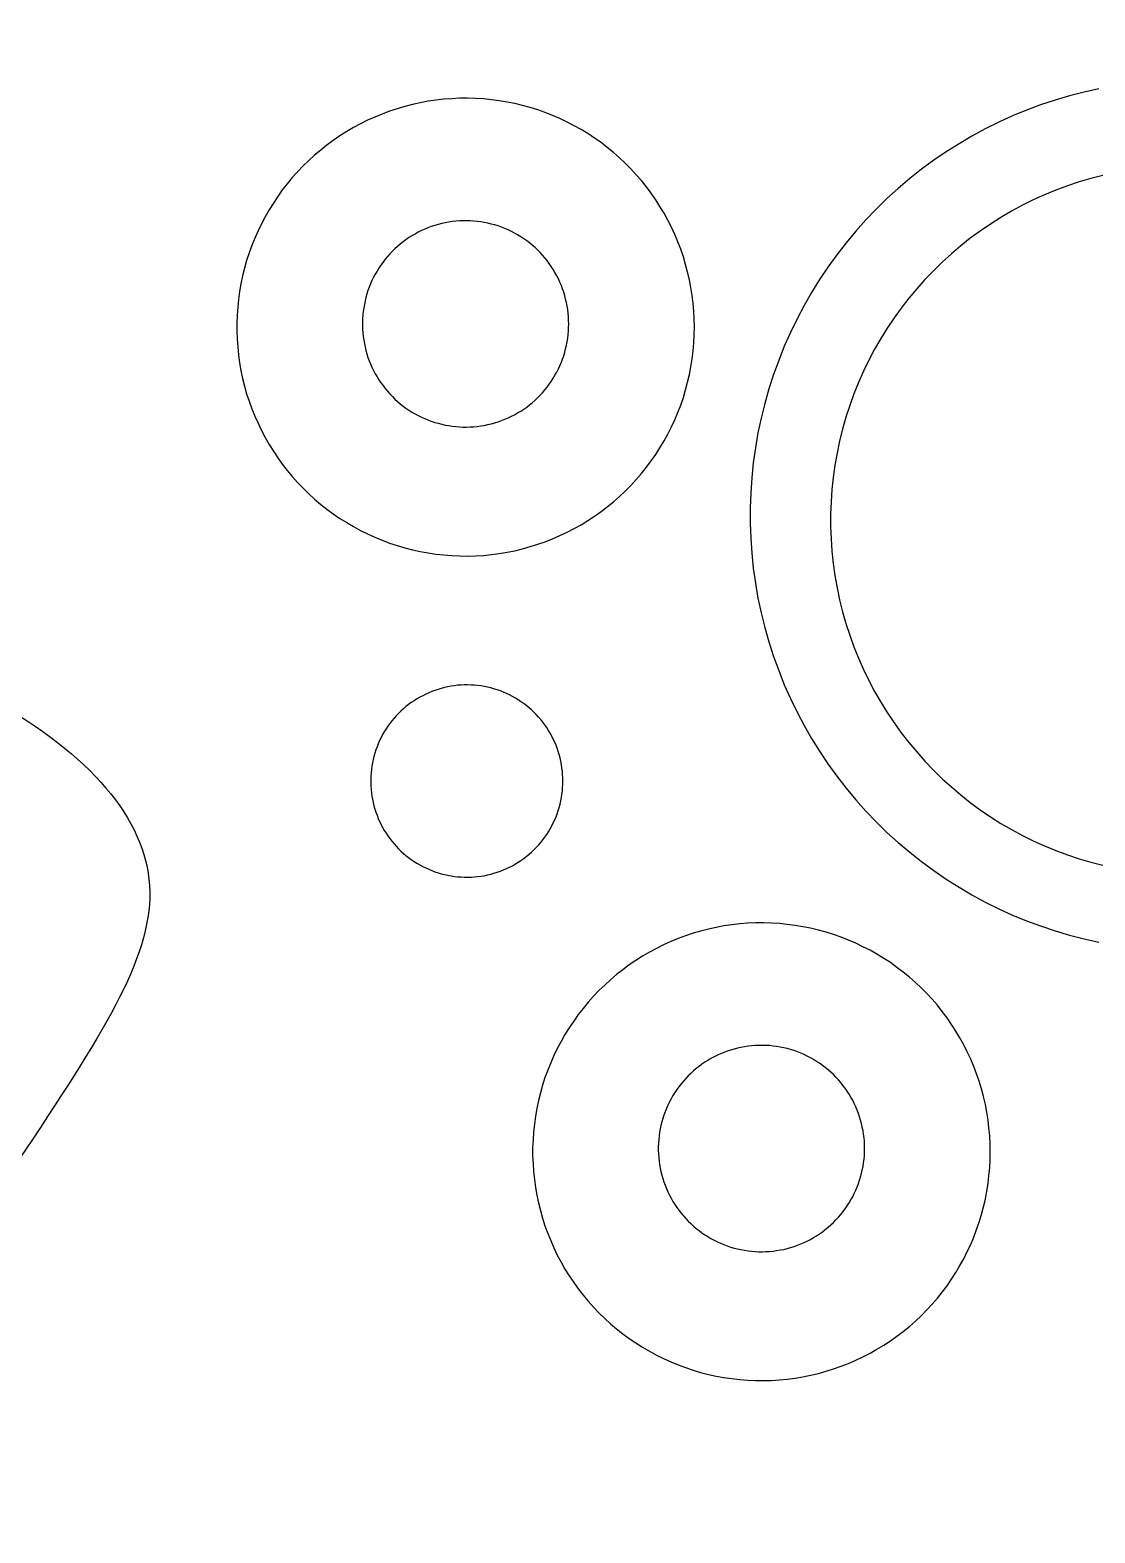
# Model space of a CAD drawing. Header units: millimetres. Extents: x -13123 to 16075, y -1 to 10560.
# Drawn here: x 1274.4 to 1356.4, y 294.7 to 410.4 of the extents above; entities that cross this region are included whole.
import ezdxf

# ---------------------------------------------------------------- set-up
doc = ezdxf.new("R2010")
doc.units = ezdxf.units.MM
doc.header["$MEASUREMENT"] = 0
doc.layers.add('inner', color=180, linetype='Continuous')
doc.layers.add('outer', color=200, linetype='Continuous')

msp = doc.modelspace()

# ---------------------------------------------------------------- linework, layer by layer
at = {"layer": 'inner'}
for points in [[(1325.58, 387.55), (1325.57, 388.16), (1325.54, 388.77), (1325.48, 389.38), (1325.41, 389.99), (1325.31, 390.59), (1325.2, 391.19), (1325.06, 391.79), (1324.9, 392.38), (1324.73, 392.97), (1324.53, 393.55), (1324.31, 394.12), (1324.07, 394.68), (1323.81, 395.24), (1323.54, 395.78), (1323.24, 396.32), (1322.93, 396.84), (1322.6, 397.36), (1322.25, 397.86), (1321.88, 398.35), (1321.5, 398.83), (1321.1, 399.29), (1320.68, 399.74), (1320.25, 400.17), (1319.81, 400.59), (1319.35, 401), (1318.87, 401.38), (1318.39, 401.76), (1317.89, 402.11), (1317.38, 402.45), (1316.85, 402.76), (1316.32, 403.06), (1315.78, 403.34), (1315.22, 403.61), (1314.66, 403.85), (1314.09, 404.07), (1313.51, 404.28), (1312.93, 404.46), (1312.34, 404.62), (1311.75, 404.76), (1311.15, 404.88), (1310.54, 404.98), (1309.94, 405.06), (1309.33, 405.12), (1308.72, 405.16), (1308.1, 405.18), (1307.49, 405.17), (1306.88, 405.14), (1306.27, 405.1), (1305.66, 405.03), (1305.06, 404.94), (1304.46, 404.83), (1303.86, 404.69), (1303.27, 404.54), (1302.68, 404.37), (1302.1, 404.18), (1301.52, 403.96), (1300.96, 403.73), (1300.4, 403.48), (1299.85, 403.21), (1299.31, 402.92), (1298.79, 402.61), (1298.27, 402.28), (1297.76, 401.93), (1297.27, 401.57), (1296.79, 401.19), (1296.32, 400.8), (1295.87, 400.39), (1295.43, 399.96), (1295.01, 399.52), (1294.6, 399.06), (1294.21, 398.59), (1293.83, 398.11), (1293.48, 397.61), (1293.14, 397.1), (1292.81, 396.58), (1292.51, 396.05), (1292.22, 395.51), (1291.96, 394.96), (1291.71, 394.4), (1291.48, 393.83), (1291.27, 393.26), (1291.08, 392.67), (1290.92, 392.09), (1290.77, 391.49), (1290.64, 390.89), (1290.54, 390.29), (1290.45, 389.68), (1290.39, 389.08), (1290.35, 388.47), (1290.33, 387.85), (1290.33, 387.24), (1290.35, 386.63), (1290.39, 386.02), (1290.45, 385.41), (1290.54, 384.81), (1290.64, 384.2), (1290.77, 383.6), (1290.92, 383.01), (1291.08, 382.42), (1291.27, 381.84), (1291.48, 381.26), (1291.71, 380.7), (1291.96, 380.14), (1292.22, 379.59), (1292.51, 379.05), (1292.81, 378.51), (1293.14, 377.99), (1293.48, 377.49), (1293.83, 376.99), (1294.21, 376.51), (1294.6, 376.04), (1295.01, 375.58), (1295.43, 375.14), (1295.87, 374.71), (1296.32, 374.3), (1296.79, 373.9), (1297.27, 373.52), (1297.76, 373.16), (1298.27, 372.82), (1298.79, 372.49), (1299.31, 372.18), (1299.85, 371.89), (1300.4, 371.62), (1300.96, 371.37), (1301.52, 371.13), (1302.1, 370.92), (1302.68, 370.73), (1303.27, 370.55), (1303.86, 370.4), (1304.46, 370.27), (1305.06, 370.16), (1305.66, 370.07), (1306.27, 370), (1306.88, 369.95), (1307.49, 369.93), (1308.1, 369.92), (1308.72, 369.94), (1309.33, 369.97), (1309.94, 370.03), (1310.54, 370.11), (1311.15, 370.21), (1311.75, 370.33), (1312.34, 370.48), (1312.93, 370.64), (1313.51, 370.82), (1314.09, 371.02), (1314.66, 371.25), (1315.22, 371.49), (1315.78, 371.75), (1316.32, 372.03), (1316.85, 372.33), (1317.38, 372.65), (1317.89, 372.99), (1318.39, 373.34), (1318.87, 373.71), (1319.35, 374.1), (1319.81, 374.5), (1320.25, 374.92), (1320.68, 375.36), (1321.1, 375.81), (1321.5, 376.27), (1321.88, 376.75), (1322.25, 377.24), (1322.6, 377.74), (1322.93, 378.25), (1323.24, 378.78), (1323.54, 379.31), (1323.81, 379.86), (1324.07, 380.42), (1324.31, 380.98), (1324.53, 381.55), (1324.73, 382.13), (1324.9, 382.72), (1325.06, 383.31), (1325.2, 383.9), (1325.31, 384.5), (1325.41, 385.11), (1325.48, 385.72), (1325.54, 386.33), (1325.57, 386.94)], [(1315.9, 387.8), (1315.89, 388.07), (1315.88, 388.35), (1315.85, 388.62), (1315.82, 388.9), (1315.78, 389.17), (1315.73, 389.44), (1315.66, 389.71), (1315.59, 389.97), (1315.51, 390.24), (1315.42, 390.5), (1315.33, 390.76), (1315.22, 391.01), (1315.1, 391.26), (1314.98, 391.51), (1314.84, 391.75), (1314.7, 391.99), (1314.55, 392.22), (1314.4, 392.44), (1314.23, 392.67), (1314.06, 392.88), (1313.88, 393.09), (1313.69, 393.29), (1313.5, 393.49), (1313.3, 393.68), (1313.09, 393.86), (1312.87, 394.03), (1312.66, 394.2), (1312.43, 394.36), (1312.2, 394.51), (1311.96, 394.66), (1311.72, 394.79), (1311.48, 394.92), (1311.23, 395.04), (1310.98, 395.14), (1310.72, 395.25), (1310.46, 395.34), (1310.2, 395.42), (1309.93, 395.49), (1309.66, 395.56), (1309.39, 395.61), (1309.12, 395.66), (1308.85, 395.69), (1308.57, 395.72), (1308.3, 395.74), (1308.02, 395.74), (1307.74, 395.74), (1307.47, 395.73), (1307.19, 395.71), (1306.92, 395.68), (1306.65, 395.64), (1306.38, 395.59), (1306.11, 395.53), (1305.84, 395.46), (1305.57, 395.38), (1305.31, 395.29), (1305.05, 395.2), (1304.8, 395.09), (1304.55, 394.98), (1304.3, 394.85), (1304.06, 394.72), (1303.82, 394.58), (1303.59, 394.44), (1303.36, 394.28), (1303.14, 394.12), (1302.92, 393.95), (1302.71, 393.77), (1302.51, 393.58), (1302.31, 393.39), (1302.12, 393.19), (1301.93, 392.99), (1301.76, 392.77), (1301.59, 392.56), (1301.43, 392.33), (1301.27, 392.1), (1301.13, 391.87), (1300.99, 391.63), (1300.86, 391.39), (1300.74, 391.14), (1300.63, 390.89), (1300.53, 390.63), (1300.43, 390.37), (1300.35, 390.11), (1300.27, 389.84), (1300.21, 389.57), (1300.15, 389.3), (1300.1, 389.03), (1300.06, 388.76), (1300.03, 388.49), (1300.02, 388.21), (1300.01, 387.93), (1300.01, 387.66), (1300.02, 387.38), (1300.03, 387.11), (1300.06, 386.83), (1300.1, 386.56), (1300.15, 386.29), (1300.21, 386.02), (1300.27, 385.75), (1300.35, 385.49), (1300.43, 385.22), (1300.53, 384.96), (1300.63, 384.71), (1300.74, 384.46), (1300.86, 384.21), (1300.99, 383.96), (1301.13, 383.72), (1301.27, 383.49), (1301.43, 383.26), (1301.59, 383.04), (1301.76, 382.82), (1301.93, 382.61), (1302.12, 382.4), (1302.31, 382.2), (1302.51, 382.01), (1302.71, 381.82), (1302.92, 381.65), (1303.14, 381.47), (1303.36, 381.31), (1303.59, 381.16), (1303.82, 381.01), (1304.06, 380.87), (1304.3, 380.74), (1304.55, 380.62), (1304.8, 380.5), (1305.05, 380.4), (1305.31, 380.3), (1305.57, 380.21), (1305.84, 380.14), (1306.11, 380.07), (1306.38, 380.01), (1306.65, 379.96), (1306.92, 379.92), (1307.19, 379.89), (1307.47, 379.86), (1307.74, 379.85), (1308.02, 379.85), (1308.3, 379.86), (1308.57, 379.87), (1308.85, 379.9), (1309.12, 379.94), (1309.39, 379.98), (1309.66, 380.04), (1309.93, 380.1), (1310.2, 380.17), (1310.46, 380.26), (1310.72, 380.35), (1310.98, 380.45), (1311.23, 380.56), (1311.48, 380.68), (1311.72, 380.8), (1311.96, 380.94), (1312.2, 381.08), (1312.43, 381.23), (1312.66, 381.39), (1312.87, 381.56), (1313.09, 381.73), (1313.3, 381.92), (1313.5, 382.1), (1313.69, 382.3), (1313.88, 382.5), (1314.06, 382.71), (1314.23, 382.93), (1314.4, 383.15), (1314.55, 383.37), (1314.7, 383.61), (1314.84, 383.84), (1314.98, 384.08), (1315.1, 384.33), (1315.22, 384.58), (1315.33, 384.84), (1315.42, 385.09), (1315.51, 385.35), (1315.59, 385.62), (1315.66, 385.88), (1315.73, 386.15), (1315.78, 386.42), (1315.82, 386.7), (1315.85, 386.97), (1315.88, 387.25), (1315.89, 387.52)], [(1315.45, 352.59), (1315.45, 352.84), (1315.43, 353.1), (1315.41, 353.36), (1315.38, 353.61), (1315.34, 353.87), (1315.29, 354.12), (1315.23, 354.37), (1315.17, 354.62), (1315.09, 354.86), (1315.01, 355.11), (1314.92, 355.35), (1314.82, 355.58), (1314.71, 355.82), (1314.59, 356.05), (1314.47, 356.27), (1314.34, 356.49), (1314.2, 356.71), (1314.05, 356.92), (1313.9, 357.12), (1313.74, 357.32), (1313.57, 357.52), (1313.4, 357.71), (1313.21, 357.89), (1313.03, 358.07), (1312.83, 358.24), (1312.63, 358.4), (1312.43, 358.55), (1312.22, 358.7), (1312.01, 358.84), (1311.79, 358.98), (1311.56, 359.1), (1311.33, 359.22), (1311.1, 359.33), (1310.87, 359.43), (1310.63, 359.53), (1310.38, 359.61), (1310.14, 359.69), (1309.89, 359.76), (1309.64, 359.82), (1309.39, 359.87), (1309.14, 359.91), (1308.88, 359.94), (1308.62, 359.97), (1308.37, 359.98), (1308.11, 359.99), (1307.85, 359.99), (1307.6, 359.98), (1307.34, 359.96), (1307.09, 359.93), (1306.83, 359.89), (1306.58, 359.84), (1306.33, 359.79), (1306.08, 359.72), (1305.83, 359.65), (1305.59, 359.57), (1305.35, 359.48), (1305.11, 359.38), (1304.88, 359.28), (1304.65, 359.16), (1304.42, 359.04), (1304.2, 358.91), (1303.98, 358.77), (1303.77, 358.63), (1303.56, 358.48), (1303.36, 358.32), (1303.16, 358.15), (1302.97, 357.98), (1302.79, 357.8), (1302.61, 357.61), (1302.44, 357.42), (1302.27, 357.22), (1302.12, 357.02), (1301.97, 356.81), (1301.82, 356.6), (1301.69, 356.38), (1301.56, 356.16), (1301.44, 355.93), (1301.33, 355.7), (1301.22, 355.46), (1301.13, 355.23), (1301.04, 354.98), (1300.96, 354.74), (1300.89, 354.49), (1300.83, 354.24), (1300.78, 353.99), (1300.73, 353.74), (1300.7, 353.48), (1300.67, 353.23), (1300.65, 352.97), (1300.64, 352.72), (1300.64, 352.46), (1300.65, 352.2), (1300.67, 351.94), (1300.7, 351.69), (1300.73, 351.43), (1300.78, 351.18), (1300.83, 350.93), (1300.89, 350.68), (1300.96, 350.43), (1301.04, 350.19), (1301.13, 349.95), (1301.22, 349.71), (1301.33, 349.47), (1301.44, 349.24), (1301.56, 349.01), (1301.69, 348.79), (1301.82, 348.57), (1301.97, 348.36), (1302.12, 348.15), (1302.27, 347.95), (1302.44, 347.75), (1302.61, 347.56), (1302.79, 347.37), (1302.97, 347.19), (1303.16, 347.02), (1303.36, 346.85), (1303.56, 346.7), (1303.77, 346.54), (1303.98, 346.4), (1304.2, 346.26), (1304.42, 346.13), (1304.65, 346.01), (1304.88, 345.9), (1305.11, 345.79), (1305.35, 345.69), (1305.59, 345.6), (1305.83, 345.52), (1306.08, 345.45), (1306.33, 345.38), (1306.58, 345.33), (1306.83, 345.28), (1307.09, 345.24), (1307.34, 345.22), (1307.6, 345.2), (1307.85, 345.18), (1308.11, 345.18), (1308.37, 345.19), (1308.62, 345.2), (1308.88, 345.23), (1309.14, 345.26), (1309.39, 345.3), (1309.64, 345.36), (1309.89, 345.42), (1310.14, 345.48), (1310.38, 345.56), (1310.63, 345.65), (1310.87, 345.74), (1311.1, 345.84), (1311.33, 345.95), (1311.56, 346.07), (1311.79, 346.2), (1312.01, 346.33), (1312.22, 346.47), (1312.43, 346.62), (1312.63, 346.77), (1312.83, 346.94), (1313.03, 347.11), (1313.21, 347.28), (1313.4, 347.47), (1313.57, 347.65), (1313.74, 347.85), (1313.9, 348.05), (1314.05, 348.26), (1314.2, 348.47), (1314.34, 348.68), (1314.47, 348.9), (1314.59, 349.13), (1314.71, 349.36), (1314.82, 349.59), (1314.92, 349.83), (1315.01, 350.07), (1315.09, 350.31), (1315.17, 350.56), (1315.23, 350.8), (1315.29, 351.06), (1315.34, 351.31), (1315.38, 351.56), (1315.41, 351.82), (1315.43, 352.07), (1315.45, 352.33)], [(1348.38, 324.04), (1348.37, 324.65), (1348.34, 325.26), (1348.28, 325.87), (1348.21, 326.48), (1348.11, 327.08), (1348, 327.68), (1347.86, 328.28), (1347.7, 328.87), (1347.52, 329.46), (1347.33, 330.03), (1347.11, 330.61), (1346.87, 331.17), (1346.61, 331.72), (1346.34, 332.27), (1346.04, 332.81), (1345.73, 333.33), (1345.4, 333.85), (1345.05, 334.35), (1344.68, 334.84), (1344.3, 335.32), (1343.9, 335.78), (1343.48, 336.23), (1343.05, 336.66), (1342.61, 337.08), (1342.15, 337.49), (1341.67, 337.87), (1341.19, 338.24), (1340.69, 338.6), (1340.17, 338.93), (1339.65, 339.25), (1339.12, 339.55), (1338.57, 339.83), (1338.02, 340.09), (1337.46, 340.34), (1336.89, 340.56), (1336.31, 340.76), (1335.73, 340.95), (1335.14, 341.11), (1334.54, 341.25), (1333.94, 341.37), (1333.34, 341.47), (1332.73, 341.55), (1332.13, 341.61), (1331.51, 341.65), (1330.9, 341.66), (1330.29, 341.66), (1329.68, 341.63), (1329.07, 341.58), (1328.46, 341.52), (1327.86, 341.43), (1327.25, 341.31), (1326.66, 341.18), (1326.06, 341.03), (1325.48, 340.86), (1324.9, 340.66), (1324.32, 340.45), (1323.76, 340.22), (1323.2, 339.97), (1322.65, 339.69), (1322.11, 339.4), (1321.58, 339.1), (1321.07, 338.77), (1320.56, 338.42), (1320.07, 338.06), (1319.59, 337.68), (1319.12, 337.29), (1318.67, 336.87), (1318.23, 336.45), (1317.81, 336.01), (1317.4, 335.55), (1317.01, 335.08), (1316.63, 334.6), (1316.28, 334.1), (1315.94, 333.59), (1315.61, 333.07), (1315.31, 332.54), (1315.02, 332), (1314.76, 331.45), (1314.51, 330.89), (1314.28, 330.32), (1314.07, 329.75), (1313.88, 329.16), (1313.72, 328.57), (1313.57, 327.98), (1313.44, 327.38), (1313.34, 326.78), (1313.25, 326.17), (1313.19, 325.56), (1313.15, 324.95), (1313.12, 324.34), (1313.12, 323.73), (1313.15, 323.12), (1313.19, 322.51), (1313.25, 321.9), (1313.34, 321.29), (1313.44, 320.69), (1313.57, 320.09), (1313.72, 319.5), (1313.88, 318.91), (1314.07, 318.33), (1314.28, 317.75), (1314.51, 317.19), (1314.76, 316.63), (1315.02, 316.07), (1315.31, 315.53), (1315.61, 315), (1315.94, 314.48), (1316.28, 313.97), (1316.63, 313.48), (1317.01, 312.99), (1317.4, 312.52), (1317.81, 312.07), (1318.23, 311.63), (1318.67, 311.2), (1319.12, 310.79), (1319.59, 310.39), (1320.07, 310.01), (1320.56, 309.65), (1321.07, 309.31), (1321.58, 308.98), (1322.11, 308.67), (1322.65, 308.38), (1323.2, 308.11), (1323.76, 307.86), (1324.32, 307.62), (1324.9, 307.41), (1325.48, 307.22), (1326.06, 307.04), (1326.66, 306.89), (1327.25, 306.76), (1327.86, 306.65), (1328.46, 306.56), (1329.07, 306.49), (1329.68, 306.44), (1330.29, 306.41), (1330.9, 306.41), (1331.51, 306.43), (1332.13, 306.46), (1332.73, 306.52), (1333.34, 306.6), (1333.94, 306.7), (1334.54, 306.82), (1335.14, 306.96), (1335.73, 307.13), (1336.31, 307.31), (1336.89, 307.51), (1337.46, 307.74), (1338.02, 307.98), (1338.57, 308.24), (1339.12, 308.52), (1339.65, 308.82), (1340.17, 309.14), (1340.69, 309.48), (1341.19, 309.83), (1341.67, 310.2), (1342.15, 310.59), (1342.61, 310.99), (1343.05, 311.41), (1343.48, 311.85), (1343.9, 312.29), (1344.3, 312.76), (1344.68, 313.23), (1345.05, 313.72), (1345.4, 314.23), (1345.73, 314.74), (1346.04, 315.27), (1346.34, 315.8), (1346.61, 316.35), (1346.87, 316.9), (1347.11, 317.47), (1347.33, 318.04), (1347.52, 318.62), (1347.7, 319.2), (1347.86, 319.8), (1348, 320.39), (1348.11, 320.99), (1348.21, 321.6), (1348.28, 322.2), (1348.34, 322.81), (1348.37, 323.43)], [(1338.7, 324.29), (1338.69, 324.56), (1338.68, 324.84), (1338.65, 325.11), (1338.62, 325.38), (1338.58, 325.66), (1338.52, 325.93), (1338.46, 326.2), (1338.39, 326.46), (1338.31, 326.73), (1338.22, 326.99), (1338.12, 327.25), (1338.02, 327.5), (1337.9, 327.75), (1337.78, 328), (1337.64, 328.24), (1337.5, 328.48), (1337.35, 328.71), (1337.19, 328.93), (1337.03, 329.15), (1336.86, 329.37), (1336.68, 329.58), (1336.49, 329.78), (1336.3, 329.98), (1336.09, 330.17), (1335.89, 330.35), (1335.67, 330.52), (1335.45, 330.69), (1335.23, 330.85), (1335, 331), (1334.76, 331.14), (1334.52, 331.28), (1334.28, 331.41), (1334.03, 331.52), (1333.77, 331.63), (1333.52, 331.73), (1333.26, 331.83), (1332.99, 331.91), (1332.73, 331.98), (1332.46, 332.05), (1332.19, 332.1), (1331.92, 332.15), (1331.64, 332.18), (1331.37, 332.21), (1331.09, 332.22), (1330.82, 332.23), (1330.54, 332.23), (1330.27, 332.22), (1329.99, 332.2), (1329.72, 332.16), (1329.45, 332.12), (1329.17, 332.07), (1328.9, 332.01), (1328.64, 331.95), (1328.37, 331.87), (1328.11, 331.78), (1327.85, 331.68), (1327.6, 331.58), (1327.35, 331.47), (1327.1, 331.34), (1326.86, 331.21), (1326.62, 331.07), (1326.39, 330.93), (1326.16, 330.77), (1325.94, 330.61), (1325.72, 330.44), (1325.51, 330.26), (1325.3, 330.07), (1325.11, 329.88), (1324.92, 329.68), (1324.73, 329.47), (1324.56, 329.26), (1324.39, 329.04), (1324.22, 328.82), (1324.07, 328.59), (1323.93, 328.36), (1323.79, 328.12), (1323.66, 327.87), (1323.54, 327.63), (1323.43, 327.37), (1323.33, 327.12), (1323.23, 326.86), (1323.15, 326.6), (1323.07, 326.33), (1323, 326.06), (1322.95, 325.79), (1322.9, 325.52), (1322.86, 325.25), (1322.83, 324.97), (1322.81, 324.7), (1322.8, 324.42), (1322.8, 324.15), (1322.81, 323.87), (1322.83, 323.6), (1322.86, 323.32), (1322.9, 323.05), (1322.95, 322.78), (1323, 322.51), (1323.07, 322.24), (1323.15, 321.97), (1323.23, 321.71), (1323.33, 321.45), (1323.43, 321.2), (1323.54, 320.94), (1323.66, 320.7), (1323.79, 320.45), (1323.93, 320.21), (1324.07, 319.98), (1324.22, 319.75), (1324.39, 319.53), (1324.56, 319.31), (1324.73, 319.1), (1324.92, 318.89), (1325.11, 318.69), (1325.3, 318.5), (1325.51, 318.31), (1325.72, 318.13), (1325.94, 317.96), (1326.16, 317.8), (1326.39, 317.64), (1326.62, 317.5), (1326.86, 317.36), (1327.1, 317.23), (1327.35, 317.1), (1327.6, 316.99), (1327.85, 316.89), (1328.11, 316.79), (1328.37, 316.7), (1328.64, 316.62), (1328.9, 316.56), (1329.17, 316.5), (1329.45, 316.45), (1329.72, 316.41), (1329.99, 316.37), (1330.27, 316.35), (1330.54, 316.34), (1330.82, 316.34), (1331.09, 316.35), (1331.37, 316.36), (1331.64, 316.39), (1331.92, 316.42), (1332.19, 316.47), (1332.46, 316.52), (1332.73, 316.59), (1332.99, 316.66), (1333.26, 316.74), (1333.52, 316.84), (1333.77, 316.94), (1334.03, 317.05), (1334.28, 317.16), (1334.52, 317.29), (1334.76, 317.43), (1335, 317.57), (1335.23, 317.72), (1335.45, 317.88), (1335.67, 318.05), (1335.89, 318.22), (1336.09, 318.4), (1336.3, 318.59), (1336.49, 318.79), (1336.68, 318.99), (1336.86, 319.2), (1337.03, 319.42), (1337.19, 319.64), (1337.35, 319.86), (1337.5, 320.09), (1337.64, 320.33), (1337.78, 320.57), (1337.9, 320.82), (1338.02, 321.07), (1338.12, 321.32), (1338.22, 321.58), (1338.31, 321.84), (1338.39, 322.11), (1338.46, 322.37), (1338.52, 322.64), (1338.58, 322.91), (1338.62, 323.19), (1338.65, 323.46), (1338.68, 323.73), (1338.69, 324.01)]]:
    msp.add_lwpolyline(points, close=True, dxfattribs=at)
for points in [[(1356.75, 405.9), (1355.61, 405.64), (1354.48, 405.35), (1353.37, 405.03), (1352.26, 404.66), (1351.17, 404.25), (1350.1, 403.81), (1349.04, 403.33), (1347.99, 402.81), (1346.97, 402.26), (1345.97, 401.67), (1344.98, 401.05), (1344.02, 400.4), (1343.08, 399.71), (1342.17, 398.99), (1341.28, 398.23), (1340.42, 397.45), (1339.59, 396.64), (1338.78, 395.8), (1338.01, 394.93), (1337.27, 394.04), (1336.55, 393.12), (1335.87, 392.17), (1335.22, 391.21), (1334.61, 390.22), (1334.03, 389.21), (1333.49, 388.18), (1332.98, 387.13), (1332.51, 386.07), (1332.08, 384.99), (1331.68, 383.9), (1331.32, 382.79), (1331, 381.67), (1330.72, 380.54), (1330.48, 379.4), (1330.28, 378.26), (1330.12, 377.1), (1330, 375.95), (1329.92, 374.79), (1329.88, 373.62), (1329.88, 372.46), (1329.92, 371.3), (1330, 370.14), (1330.12, 368.98), (1330.28, 367.83), (1330.48, 366.68), (1330.72, 365.54), (1331, 364.41), (1331.32, 363.3), (1331.68, 362.19), (1332.08, 361.09), (1332.51, 360.01), (1332.98, 358.95), (1333.49, 357.9), (1334.03, 356.87), (1334.61, 355.87), (1335.22, 354.88), (1335.87, 353.91), (1336.55, 352.97), (1337.27, 352.05), (1338.01, 351.15), (1338.78, 350.28), (1339.59, 349.44), (1340.42, 348.63), (1341.28, 347.85), (1342.17, 347.1), (1343.08, 346.38), (1344.02, 345.69), (1344.98, 345.03), (1345.97, 344.41), (1346.97, 343.82), (1347.99, 343.27), (1349.04, 342.75), (1350.1, 342.27), (1351.17, 341.83), (1352.26, 341.43), (1353.37, 341.06), (1354.48, 340.73), (1355.61, 340.44), (1356.75, 340.19)], [(1357.05, 399.23), (1356.13, 399), (1355.22, 398.73), (1354.32, 398.43), (1353.44, 398.1), (1352.56, 397.74), (1351.69, 397.35), (1350.85, 396.93), (1350.01, 396.48), (1349.19, 396), (1348.39, 395.49), (1347.61, 394.95), (1346.84, 394.39), (1346.1, 393.81), (1345.38, 393.19), (1344.67, 392.56), (1344, 391.89), (1343.34, 391.21), (1342.71, 390.5), (1342.1, 389.77), (1341.52, 389.02), (1340.97, 388.26), (1340.44, 387.47), (1339.94, 386.66), (1339.47, 385.84), (1339.02, 385), (1338.61, 384.15), (1338.23, 383.28), (1337.87, 382.4), (1337.55, 381.51), (1337.26, 380.61), (1337, 379.7), (1336.77, 378.78), (1336.58, 377.85), (1336.41, 376.91), (1336.28, 375.97), (1336.18, 375.03), (1336.12, 374.09), (1336.08, 373.14), (1336.08, 372.19), (1336.12, 371.24), (1336.18, 370.3), (1336.28, 369.35), (1336.41, 368.41), (1336.58, 367.48), (1336.77, 366.55), (1337, 365.63), (1337.26, 364.72), (1337.55, 363.82), (1337.87, 362.93), (1338.23, 362.05), (1338.61, 361.18), (1339.02, 360.33), (1339.47, 359.49), (1339.94, 358.67), (1340.44, 357.86), (1340.97, 357.07), (1341.52, 356.3), (1342.1, 355.55), (1342.71, 354.83), (1343.34, 354.12), (1344, 353.43), (1344.67, 352.77), (1345.38, 352.14), (1346.1, 351.52), (1346.84, 350.93), (1347.61, 350.37), (1348.39, 349.84), (1349.19, 349.33), (1350.01, 348.85), (1350.85, 348.4), (1351.69, 347.98), (1352.56, 347.59), (1353.44, 347.23), (1354.32, 346.9), (1355.22, 346.6), (1356.13, 346.33), (1357.05, 346.1)]]:
    msp.add_lwpolyline(points, dxfattribs=at)
for points, knots in [([(555.3, 691.55), (579.29, 691.84), (584, 684.24), (591.96, 649.87), (611.85, 589.82), (620.54, 554.73), (635.37, 546.41), (677.33, 542.07), (720.75, 540.62), (748.96, 537.72), (772.48, 529.77), (776.46, 513.85), (779.35, 490.33), (778.99, 453.43), (781.52, 451.26), (788.76, 450.18), (855.69, 453.07), (866.9, 463.56), (870.88, 477.67), (879.56, 516.02), (889.33, 569.2), (913.41, 632.53), (956.29, 706.05), (1014.84, 772.76), (1080.19, 817), (1150.98, 851.04), (1248.33, 879.63), (1324.57, 885.76), (1435.73, 890.07), (1562.31, 872.43), (1656.73, 830.93), (1741.8, 767.64), (1792.64, 697.09), (1832.07, 609.94), (1869.42, 470.91), (1886.02, 399.31), (1899.51, 381.68), (1921.3, 374.41), (1969.03, 382.71), (2033.14, 393.33), (2362.58, 400.05), (2856.74, 411.81), (3170.22, 419.38), (3550.08, 426.1), (3712.66, 422.65), (3769.46, 422.65), (3787.1, 440.29), (3814.67, 516.94), (3842.24, 606.26), (3883.33, 702.39), (3965.29, 784.35), (4068.01, 843.49), (4182.14, 873.58), (4276.56, 883.96), (4386.54, 879.81), (4492.37, 866.32), (4607.53, 822.74), (4674.97, 771.9), (4732.04, 700.31), (4757.98, 641.17), (4779.77, 582.03), (4785.99, 536.38), (4797.4, 516.67), (4812.97, 506.29), (4844.09, 503.18), (4931.48, 522.45), (4954.7, 541.21), (4981.06, 583.64), (5002.49, 622.94), (5034.65, 665.82), (5089.59, 689.49), (5141.84, 702), (5184.72, 704.68), (5207.05, 695.3), (5227.59, 678.77), (5243.67, 652.87), (5253.26, 635.54), (5261.08, 632.35), (5264.23, 631.71)], [0, 0, 0, 0, 1, 2, 3, 4, 5, 6, 7, 8, 9, 10, 11, 12, 13, 14, 15, 16, 17, 18, 19, 20, 21, 22, 23, 24, 25, 26, 27, 28, 29, 30, 31, 32, 33, 34, 35, 36, 37, 38, 39, 40, 41, 42, 43, 44, 45, 46, 47, 48, 49, 50, 51, 52, 53, 54, 55, 56, 57, 58, 59, 60, 61, 62, 63, 64, 65, 66, 67, 68, 69, 70, 71, 72, 73, 74, 75, 75.475794, 75.475794, 75.475794, 75.475794]), ([(1807.08, 276.63), (1806.8, 282.8), (1805.75, 312.85), (1802.32, 432.89), (1764.5, 618.62), (1709.87, 711.06), (1603.14, 788.38), (1503.97, 825.36), (1377.91, 829.56), (1226.64, 819.48), (1128.31, 777.46), (1073.68, 736.28), (998.04, 664), (964.43, 593.41), (943.42, 524.49), (930.81, 444.65), (924.93, 337.92), (923.03, 299.38), (921.54, 287.2), (921.2, 285.01)], [129.626974, 129.626974, 129.626974, 129.626974, 130, 131, 132, 133, 134, 135, 136, 137, 138, 139, 140, 141, 142, 143, 144, 145, 145.255572, 145.255572, 145.255572, 145.255572])]:
    msp.add_open_spline(points, degree=3, knots=knots, dxfattribs=at)
msp.add_open_spline([(1115.19, 384.22), (1147.31, 386.11), (1186.12, 380.07), (1239.29, 370.17), (1272.38, 360.86), (1287.35, 346.19), (1278.66, 330.27), (1252.49, 293.25), (1221.96, 258.66), (1185.9, 228.18), (1172.17, 216.85)], degree=3, dxfattribs=at)
msp.add_open_spline([(1115.19, 384.22), (1147.31, 386.11), (1186.12, 380.07), (1239.29, 370.17), (1272.38, 360.86), (1287.35, 346.19), (1278.66, 330.27), (1252.49, 293.25), (1221.96, 258.66), (1185.9, 228.18), (1172.17, 216.85)], degree=3, dxfattribs=at)
at = {"layer": 'outer'}
msp.add_rational_spline([(577.02, 736.56), (577.02, 736.56), (577.18, 736.32), (577.45, 735.91), (577.88, 735.34), (578.31, 734.77), (578.74, 734.2), (569.16, 725.06), (558.29, 712.81), (558.29, 695.58), (553.23, 687.62), (543.1, 685.81), (537.03, 675.1), (539.27, 649), (539.95, 640.16), (521.86, 633.72), (511.59, 622.55), (499.53, 610.49), (499.53, 596.65), (500.87, 567.62), (508.46, 504.19), (512.93, 467.57), (520.08, 442.11), (524.54, 439.88), (533.03, 437.65), (537.5, 442.56), (535.26, 466.68), (538.39, 487.67), (545.98, 501.07), (552.68, 500.62), (555.87, 499.64), (560.21, 481.19), (566.72, 447.19), (582.64, 387.86), (583.72, 375.56), (581.19, 374.83), (565.63, 373.75), (560.93, 367.96), (564.91, 354.57), (575.4, 342.27), (616.28, 321.65), (652.32, 314.93), (652.38, 314.84), (658.76, 305.24), (667.76, 284.98), (700.54, 267.33), (740.04, 257.24), (823.24, 258.08), (879.55, 253.04), (906.44, 256.4), (917.2, 269.47), (920.21, 278.63), (921.2, 285.01), (944.03, 300), (989.8, 300), (1000.94, 297.84), (1037.36, 118.52), (1178.41, 1.96), (1361.38, 0), (1544.35, -1.96), (1687.88, 111.54), (1728.14, 290.04), (1762.25, 288.01), (1788.56, 283.54), (1807.08, 276.63), (1807.54, 266.27), (1808.7, 254.01), (1813.58, 248.45), (1826.58, 249.02), (1889.34, 252.87), (2085.32, 269.52), (2272.34, 278.48), (2712.97, 282.33), (3192.04, 284.89), (3548.13, 279.77), (3827.21, 263.28), (3837.42, 263.28), (3841.15, 266.38), (3842.82, 278.23), (3843.14, 286.59), (3883.1, 294.55), (3912.56, 297.95), (3931.51, 296.8), (3970.7, 106.63), (4124.94, -11.32), (4318.73, 0.69), (4512.53, 12.7), (4651.02, 148.79), (4666.43, 342.34), (4714.54, 344.75), (4738.59, 342.85), (4738.58, 336.64), (4738.59, 334.09), (4738.82, 319.98), (4742.8, 315.01), (4755.05, 316.37), (4806.11, 322.5), (5061, 354.97), (5086.01, 356.31), (5100.31, 348.27), (5105.22, 342.01), (5135.59, 343.35), (5176.68, 344.69), (5240.99, 354.52), (5263.32, 356.75), (5282.53, 371.49), (5301.29, 399.63), (5306.2, 408.11), (5298.61, 408.11), (5287.44, 412.13), (5283.87, 428.21), (5313.79, 479.13), (5344.16, 535.4), (5365.6, 593.91), (5368.73, 618.92), (5363.37, 625.62), (5318.71, 629.2), (5280, 630.32), (5267.7, 631), (5264.23, 631.71), (5263.8, 641.02), (5264.26, 657.22), (5267.7, 694.69), (5274.82, 708.87), (5280.78, 810.84), (5280.78, 830.93), (5269.61, 848.8), (5261.58, 874.7), (5261.13, 907.31), (5254.43, 919.37), (5240.58, 938.13), (5237.4, 991.14), (5226.96, 1061.64), (5229.35, 1108.02), (5237.23, 1107.94), (5246.78, 1107.91), (5253.62, 1110.27), (5254.5, 1114.66), (5253.62, 1121.99), (5246, 1143.38), (5247.76, 1211.66), (5249.52, 1225.72), (5255.67, 1234.81), (5254.5, 1243.6), (5232.49, 1264.82), (5200.29, 1301.72), (5071.5, 1423.27), (4906.17, 1553.51), (4837.55, 1598.72), (4841.34, 1607.32), (4846.38, 1617.44), (4863.2, 1634.26), (4895.18, 1641.43), (4909.51, 1645.84), (4912.27, 1649.7), (4878.08, 1659.62), (4729.76, 1687.74), (4567.43, 1705.4), (4476.49, 1713.12), (4472.62, 1713.45), (4467.54, 1717.29), (4448.66, 1730.31), (4427.63, 1739.05), (4407.07, 1744.77), (4407, 1765.5), (4405.58, 1778.8), (4402.49, 1782.59), (4398.93, 1785.92), (4362.14, 1786.63), (4340.78, 1785.44), (4322.98, 1784.26), (4304.29, 1779.19), (4277.86, 1769.56), (4273.05, 1767.77), (4259.36, 1769), (4212.68, 1772.31), (4070.29, 1780.53), (3814.44, 1786.6), (3166.23, 1776.95), (2982.07, 1759.3), (2912.4, 1741.69), (2880.43, 1730.5), (2867.47, 1725.96), (2854.99, 1721.03), (2843.56, 1716.07), (2829.44, 1714.21), (2797.12, 1709.19), (2743.96, 1703.65), (2658.22, 1685.92), (2567.42, 1662.41), (2523.84, 1645.63), (2397.38, 1567.99), (2164.77, 1427.62), (1909.01, 1260.07), (1839.03, 1215.47), (1808.07, 1193.16), (1797.54, 1188.42), (1792.23, 1189.19), (1775.57, 1191.95), (1739.21, 1204.07), (1669.09, 1191.82), (1537.71, 1178.89), (1385.23, 1157.1), (1227.3, 1131.92), (1091.83, 1104.01), (977.47, 1082.22), (755.02, 1014.85), (675.52, 975.55), (639.79, 949.64), (631.3, 949.64), (622.81, 948.75), (620.51, 942.61), (618.92, 940.52), (617.4, 938.63), (607.11, 926.7), (588.39, 898.36), (580.83, 879.98), (574.81, 854.38), (570.69, 817.44), (568.73, 774.83), (569.19, 761.14), (570.01, 753.19), (572.65, 744.67), (575.36, 739.17), (576.7, 737.02), (577.02, 736.56)], [1, 1, 1, 1, 1, 1, 1, 1, 1, 1, 1, 1, 1, 1, 1, 1, 1, 1, 1, 1, 1, 1, 1, 1, 1, 1, 1, 1, 1, 1, 1, 1, 1, 1, 1, 1, 1, 1, 1, 1, 1, 1, 1, 1, 1, 1, 1, 1, 1, 1, 1, 1, 1, 1, 1, 1, 0.851775121752, 0.851775121752, 1, 0.851775121752, 0.851775121752, 1, 1, 1, 1, 1, 1, 1, 1, 1, 1, 1, 1, 1, 1, 1, 1, 1, 1, 1, 1, 1, 1, 0.836844261587, 0.836844261587, 1, 0.836844261587, 0.836844261587, 1, 1, 1, 1, 1, 1, 1, 1, 1, 1, 1, 1, 1, 1, 1, 1, 1, 1, 1, 1, 1, 1, 1, 1, 1, 1, 1, 1, 1, 1, 1, 1, 1, 1, 1, 1, 1, 1, 1, 1, 1, 1, 1, 1, 1, 1, 1, 1, 1, 1, 1, 1, 1, 1, 1, 1, 1, 1, 1, 1, 1, 1, 1, 1, 1, 1, 1, 1, 1, 1, 1, 1, 1, 1, 1, 1, 1, 1, 1, 1, 1, 1, 1, 1, 1, 1, 1, 1, 1, 1, 1, 1, 1, 1, 1, 1, 1, 1, 1, 1, 1, 1, 1, 1, 1, 1, 1, 1, 1, 1, 1, 1, 1, 1, 1, 1, 1, 1, 1, 1, 1, 1, 1, 1, 1, 1, 1, 1, 1, 1, 1, 1, 1, 1, 1, 1, 1, 1], degree=3, knots=[-2229.945291, -2229.945291, -2229.945291, -2229.945291, -2228.945291, -2228.945291, -2228.945291, -2227.945291, -2227.945291, -2227.945291, -2227.143069, -2226.143069, -2225.143069, -2224.143069, -2223.143069, -2222.182453, -2222.182453, -2222.182453, -2221.182453, -2220.182453, -2219.182453, -2218.182453, -2217.182453, -2216.182453, -2215.182453, -2214.182453, -2213.182453, -2212.182453, -2211.182453, -2210.182453, -2209.182453, -2208.182453, -2207.182453, -2206.182453, -2205.182453, -2204.182453, -2203.182453, -2202.182453, -2201.182453, -2200.182453, -2199.182453, -2198.182453, -2197.182453, -2197.182453, -2197.182453, -2197.1734, -2196.1734, -2195.1734, -2194.1734, -2193.1734, -2192.1734, -2191.1734, -2190.1734, -2189.428972, -2189.428972, -2189.428972, -2188.428972, -2188.428972, -2188.428972, -1682.790842, -1682.790842, -1682.790842, -1177.152713, -1177.152713, -1177.152713, -1176.152713, -1176.152713, -1176.152713, -1175.525739, -1174.525739, -1173.525739, -1172.525739, -1171.525739, -1170.525739, -1169.525739, -1168.525739, -1167.525739, -1166.525739, -1165.525739, -1164.525739, -1163.792008, -1163.792008, -1163.792008, -1162.792008, -1162.792008, -1162.792008, -631.212944, -631.212944, -631.212944, -99.633881, -99.633881, -99.633881, -98.633881, -98.633881, -98.633881, -98.443786, -97.443786, -96.443786, -95.443786, -94.443786, -93.443786, -92.443786, -91.443786, -90.443786, -89.443786, -88.443786, -87.443786, -86.443786, -85.443786, -84.443786, -83.443786, -82.443786, -81.443786, -80.443786, -79.443786, -78.443786, -77.443786, -76.443786, -75.443786, -74.443786, -73.91958, -73.91958, -73.91958, -73.351149, -72.351149, -71.351149, -70.351149, -69.351149, -68.351149, -67.351149, -66.351149, -65.351149, -64.351149, -63.351149, -62.351149, -62.351149, -62.351149, -61.934937, -60.934937, -59.934937, -58.934937, -57.934937, -56.934937, -55.934937, -54.934937, -53.934937, -52.934937, -51.934937, -50.934937, -49.934937, -49.934937, -49.934937, -49.461716, -48.461716, -47.461716, -46.461716, -45.461716, -44.461716, -43.461716, -42.461716, -42.417351, -42.417351, -42.417351, -42.047355, -41.155017, -41.155017, -41.155017, -40.155017, -39.155017, -38.155017, -37.155017, -36.155017, -35.155017, -34.155017, -33.947572, -33.947572, -33.947572, -33.463566, -32.463566, -31.463566, -30.463566, -29.463566, -28.463566, -28.463566, -28.463566, -28.058288, -28.058288, -28.058288, -27.54378, -26.54378, -25.54378, -24.54378, -23.54378, -22.54378, -21.54378, -20.54378, -19.54378, -18.54378, -18.54378, -18.54378, -18, -17, -16, -15, -14, -13, -12, -11, -10, -9, -8, -7, -6, -5, -4.421385, -4.421385, -4.421385, -3.421385, -2.421385, -1.421385, -0.421385, 0.578615, 1.578615, 2.578615, 3.578615, 4.578615, 4.850979, 4.850979, 4.850979, 4.850979], dxfattribs=at)

doc.saveas('drawing.dxf')
